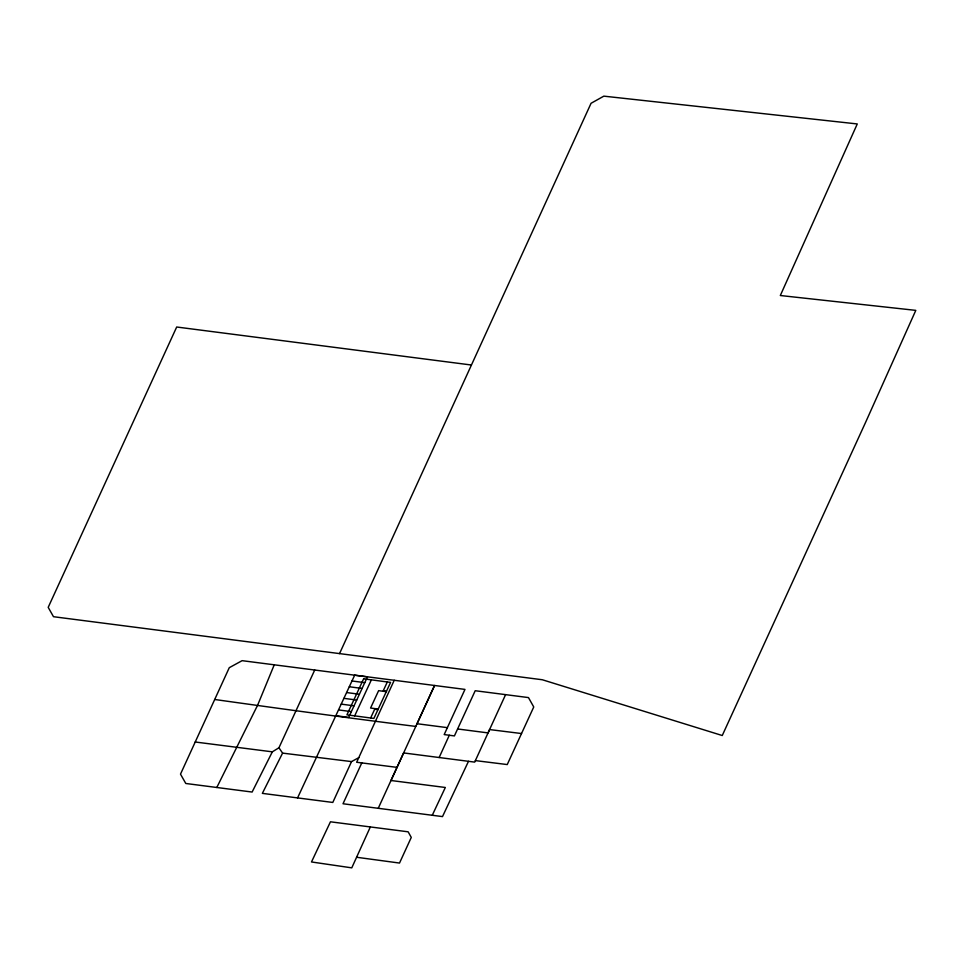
<?xml version="1.0" encoding="UTF-8"?>
<svg xmlns="http://www.w3.org/2000/svg" width="964" height="964" viewBox="0 0 964 964"><rect width="100%" height="100%" fill="white"/><g stroke="black" fill="none" stroke-linecap="round" stroke-linejoin="round"><path stroke-width="1.45" d="M274.246 664.811L257.689 705.046L216.804 787.492M394.228 680.283L356.656 762.259L397.011 767.368M314.722 670.016L278.945 747.775L272.33 751.836L252.122 792.047L185.787 783.479L180.497 774.14L229.275 667.691L242.097 660.665L464.973 689.405L444.187 734.58L454.406 735.918L475.204 690.73L528.465 697.587L533.755 706.974L507.245 764.56L475.36 760.608M370.345 826.943L351.776 867.853L311.493 861.961L330.447 821.798L408.134 831.812L411.279 837.427L399.518 863.057L356.596 857.261M339.545 653.604L591.065 103.281L603.838 96.147L857.273 123.946L780.322 295.514L915.8 310.372L865.708 422.099L722.253 735.52L542.322 679.753L53.49 616.707L48.2 607.356L176.689 327.013L471.131 364.982M439.15 757.523L449.308 735.243M358.849 757.632L351.535 761.596L332.797 802.446L262.353 793.372L282.585 753.113L278.945 747.775M361.789 762.91L343.015 803.759L442.5 816.592L468.492 761.307M378.237 808.314L434.559 685.476L417.038 723.723L447.404 727.651M505.594 694.646L488.049 732.905L457.623 728.965M354.68 715.866L371.369 679.849M370.634 717.987L374.695 709.239L377.948 709.673M387.323 681.97L383.274 690.718L386.528 691.152M432.27 815.267L445.332 787.48L390.998 780.503L403.627 752.932L474.686 762.114L489.579 729.567L521.536 733.544M297.563 797.903L354.68 675.174L367.453 676.873L348.679 717.409L335.906 715.71M282.585 753.113L351.535 761.596M195.21 742.003L272.33 751.836M214.695 699.49C281.669 708.865 348.667 718.011 415.785 726.422M352.005 680.97L364.778 682.669M349.317 686.754L362.09 688.465M386.287 691.682L378.623 690.658L370.574 708.034L378.237 709.046M346.63 692.55L359.403 694.249M343.955 698.346L356.728 700.045M341.268 704.13L354.041 705.829M338.581 709.926L351.354 711.625M363.633 678.813L346.944 714.83L373.887 718.421L390.577 682.404L363.633 678.813"/></g></svg>
